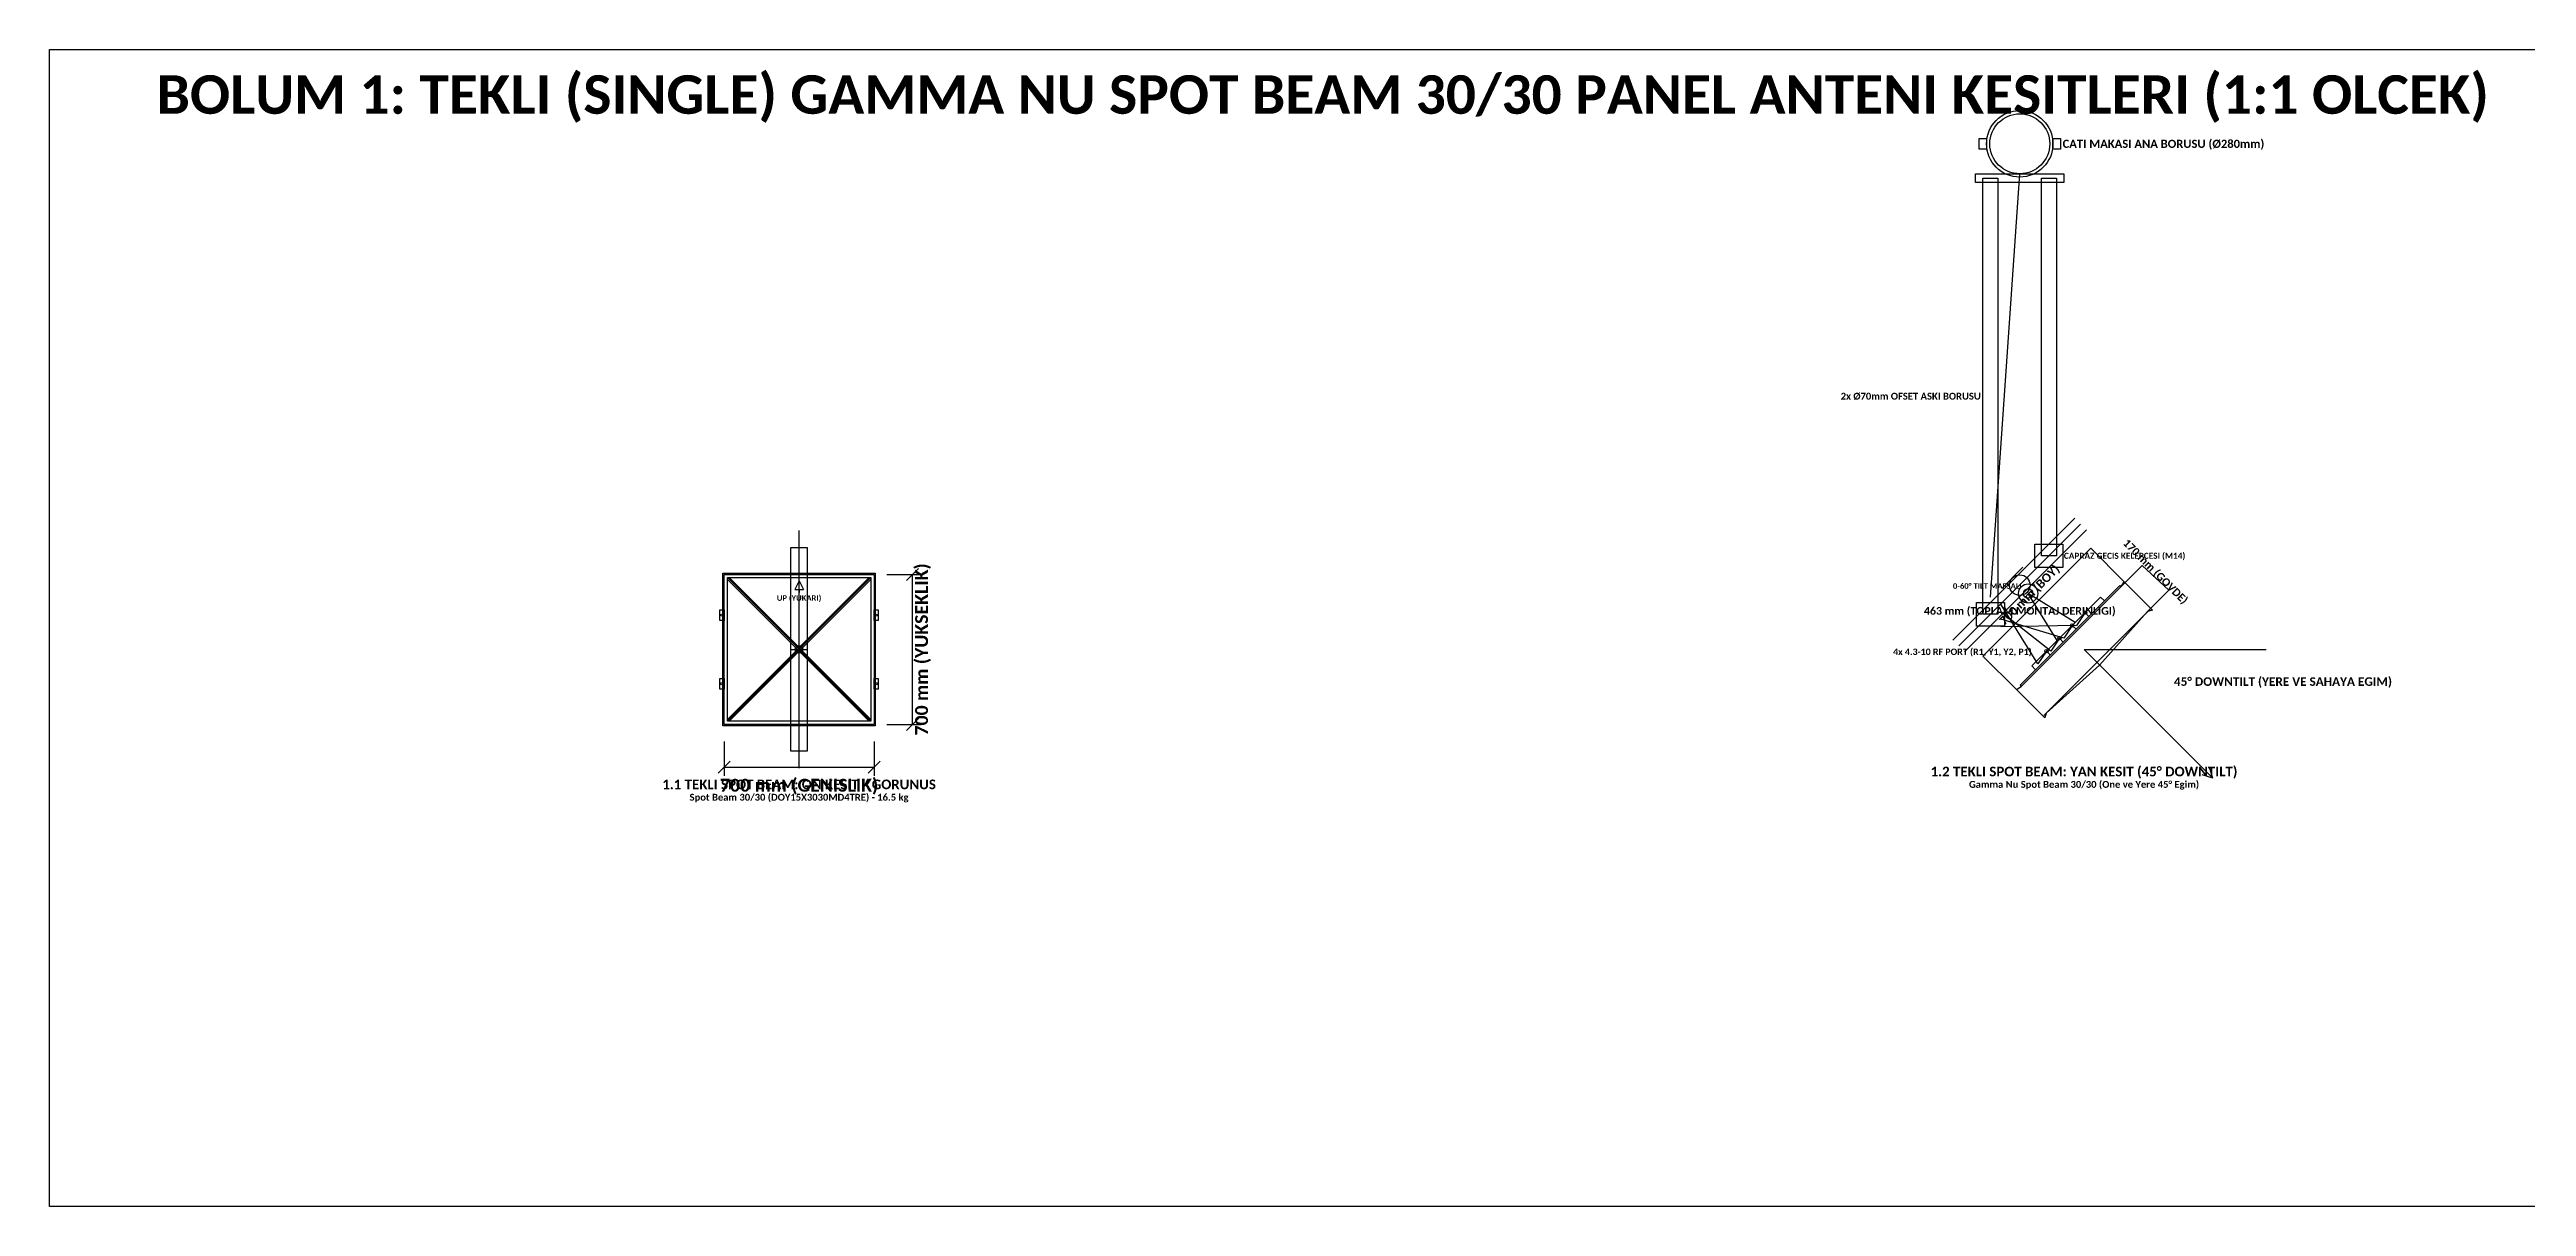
# Model space of a CAD drawing. Header units: metres. Extents: x -21.5 to 35.1, y -2.6 to 19.8.
# Drawn here: x -21.5 to -9.93, y 14.4 to 19.8 of the extents above; entities that cross this region are included whole.
import ezdxf
from ezdxf.enums import TextEntityAlignment as Align

# ---------------------------------------------------------------- set-up
doc = ezdxf.new("R2010")
doc.units = ezdxf.units.M
for name, color, linetype in [('CELIK_KIRIS_KOLON', 9, 'CONTINUOUS'), ('EKP_PANEL_ANTEN', 6, 'CONTINUOUS'), ('KABLO_TAVALARI', 6, 'CONTINUOUS'), ('METIN_BILGI', 7, 'CONTINUOUS'), ('MONTAJ_BORULARI', 2, 'CONTINUOUS'), ('OLCULER', 1, 'CONTINUOUS')]:
    doc.layers.add(name, color=color, linetype=linetype)
doc.styles.get("Standard").update_dxf_attribs({"font": 'calibrib.ttf'})

msp = doc.modelspace()

# ---------------------------------------------------------------- linework, layer by layer
at = {"layer": 'CELIK_KIRIS_KOLON'}
for p, q in [((-12.437, 17.244), (-12.3, 19.22)), ((-12.285, 17.384), (-12.384, 17.285)), ((-11.833, 17.298), (-12.298, 16.833)), ((-12.041, 17.126), (-12.261, 17.261)), ((-12.126, 17.041), (-12.261, 17.261)), ((-11.923, 17.244), (-12.244, 16.923)), ((-11.905, 17.227), (-11.923, 17.244)), ((-11.833, 17.298), (-11.827, 17.293)), ((-12.244, 16.923), (-12.227, 16.905)), ((-12.298, 16.833), (-12.293, 16.827))]:
    msp.add_line(p, q, dxfattribs=at)
for points in [[(-12.49, 19.335), (-12.49, 19.385), (-12.455, 19.385), (-12.455, 19.335)], [(-12.145, 19.335), (-12.145, 19.385), (-12.11, 19.385), (-12.11, 19.335)], [(-12.507, 19.18), (-12.507, 19.22), (-12.094, 19.22), (-12.094, 19.18)], [(-12.229, 17.382), (-12.229, 17.492), (-12.099, 17.492), (-12.099, 17.382)], [(-18.356, 16.644), (-18.356, 17.356), (-17.644, 17.356), (-17.644, 16.644)], [(-18.37, 17.135), (-18.37, 17.185), (-18.35, 17.185), (-18.35, 17.135)], [(-17.65, 17.135), (-17.65, 17.185), (-17.63, 17.185), (-17.63, 17.135)], [(-12.502, 17.109), (-12.502, 17.219), (-12.372, 17.219), (-12.372, 17.109)], [(-18.37, 16.815), (-18.37, 16.865), (-18.35, 16.865), (-18.35, 16.815)], [(-17.65, 16.815), (-17.65, 16.865), (-17.63, 16.865), (-17.63, 16.815)]]:
    msp.add_lwpolyline(points, close=True, dxfattribs=at)
for centre, radius in [((-12.3, 19.36), 0.155), ((-12.3, 17.3), 0.0481), ((-12.261, 17.261), 0.045), ((-12.261, 17.261), 0.022), ((-18.36, 17.16), 0.005), ((-17.64, 17.16), 0.005), ((-18.36, 16.84), 0.005), ((-17.64, 16.84), 0.005)]:
    msp.add_circle(centre, radius, dxfattribs=at)
at = {"layer": 'EKP_PANEL_ANTEN'}
for p, q in [((-18.335, 16.665), (-17.665, 17.335)), ((-18.335, 17.335), (-17.665, 16.665)), ((-18.335, 16.673), (-17.673, 17.335)), ((-18.335, 17.327), (-17.673, 16.665)), ((-18.327, 17.335), (-17.665, 16.673)), ((-18.327, 16.665), (-17.665, 17.327)), ((-12.293, 16.827), (-11.827, 17.293)), ((-11.827, 17.293), (-11.813, 17.316)), ((-11.813, 17.316), (-11.68, 17.183)), ((-11.692, 17.187), (-12.187, 16.692)), ((-11.703, 17.177), (-11.927, 16.927)), ((-11.68, 17.183), (-11.703, 17.177)), ((-18, 16.965), (-18, 17.035)), ((-18.035, 17), (-17.965, 17)), ((-11.927, 16.927), (-12.177, 16.703)), ((-12.316, 16.813), (-12.293, 16.827)), ((-12.183, 16.68), (-12.316, 16.813)), ((-12.177, 16.703), (-12.183, 16.68))]:
    msp.add_line(p, q, dxfattribs=at)
for points in [[(-18.35, 16.65), (-18.35, 17.35), (-17.65, 17.35), (-17.65, 16.65)], [(-18.335, 16.665), (-18.335, 17.335), (-17.665, 17.335), (-17.665, 16.665)]]:
    msp.add_lwpolyline(points, close=True, dxfattribs=at)
msp.add_circle((-18, 17), 0.018, dxfattribs=at)
at = {"layer": 'KABLO_TAVALARI'}
for p, q in [((-12.215, 16.932), (-12.389, 17.211)), ((-12.155, 16.992), (-12.389, 17.176)), ((-12.095, 17.052), (-12.389, 17.141)), ((-11.995, 17.172), (-12.035, 17.112)), ((-11.977, 17.154), (-11.995, 17.172)), ((-12.035, 17.112), (-12.389, 17.106)), ((-12.115, 17.052), (-12.155, 16.992)), ((-12.098, 17.034), (-12.115, 17.052)), ((-12.055, 17.112), (-12.095, 17.052)), ((-12.037, 17.094), (-12.055, 17.112)), ((-12.175, 16.992), (-12.215, 16.932)), ((-12.158, 16.974), (-12.175, 16.992))]:
    msp.add_line(p, q, dxfattribs=at)
for centre in [(-12.055, 17.112), (-11.995, 17.172), (-12.115, 17.052), (-12.175, 16.992)]:
    msp.add_circle(centre, 0.008, dxfattribs=at)
at = {"layer": 'METIN_BILGI'}
for p, q in [((-18, 17.32), (-18.02, 17.28)), ((-18.02, 17.28), (-17.98, 17.28)), ((-18, 17.32), (-17.98, 17.28)), ((-18, 17.28), (-18, 17.265))]:
    msp.add_line(p, q, dxfattribs=at)
msp.add_lwpolyline([(-21.5, 14.4), (-21.5, 19.8), (-3, 19.8), (-3, 14.4)], close=True, dxfattribs=at)
at = {"layer": 'MONTAJ_BORULARI'}
for p, q in [((-12.043, 17.612), (-12.612, 17.043)), ((-12.016, 17.585), (-12.585, 17.016)), ((-18, 16.445), (-18, 17.555)), ((-11.989, 17.558), (-12.558, 16.989))]:
    msp.add_line(p, q, dxfattribs=at)
for points in [[(-12.472, 17.164), (-12.472, 19.2), (-12.402, 19.2), (-12.402, 17.164)], [(-12.199, 17.437), (-12.199, 19.2), (-12.129, 19.2), (-12.129, 17.437)], [(-18.038, 16.525), (-18.038, 17.475), (-17.962, 17.475), (-17.962, 16.525)]]:
    msp.add_lwpolyline(points, close=True, dxfattribs=at)
msp.add_circle((-12.3, 19.36), 0.14, dxfattribs=at)
at = {"layer": 'OLCULER'}
for p, q in [((-12.472, 16.968), (-11.968, 17.472)), ((-11.813, 17.316), (-11.968, 17.472)), ((-17.59, 17.35), (-17.43, 17.35)), ((-17.498, 17.322), (-17.442, 17.378)), ((-17.47, 16.65), (-17.47, 17.35)), ((-11.827, 17.293), (-11.728, 17.392)), ((-11.728, 17.392), (-11.604, 17.276)), ((-11.703, 17.177), (-11.604, 17.276)), ((-12.316, 16.813), (-12.472, 16.968)), ((-12, 17), (-11.15, 17)), ((-12, 17), (-11.399, 16.399)), ((-17.498, 16.622), (-17.442, 16.678)), ((-18.35, 16.57), (-18.35, 16.41)), ((-17.65, 16.57), (-17.65, 16.41)), ((-17.59, 16.65), (-17.43, 16.65)), ((-18.378, 16.422), (-18.322, 16.478)), ((-18.35, 16.45), (-17.65, 16.45)), ((-17.678, 16.422), (-17.622, 16.478)), ((-11.399, 16.399), (-11.414, 16.449)), ((-11.399, 16.399), (-11.449, 16.414))]:
    msp.add_line(p, q, dxfattribs=at)

# ---------------------------------------------------------------- texts
at = {"layer": 'CELIK_KIRIS_KOLON'}
msp.add_text('0-60° TILT MAFSALI', height=0.026, dxfattribs=at).set_placement((-12.291, 17.296), align=Align.MIDDLE_RIGHT)
at = {"layer": 'KABLO_TAVALARI'}
msp.add_text('4x 4.3-10 RF PORT (R1, Y1, Y2, P1)', height=0.03, dxfattribs=at).set_placement((-12.244, 16.989), align=Align.MIDDLE_RIGHT)
at = {"layer": 'METIN_BILGI'}
msp.add_text('BOLUM 1: TEKLI (SINGLE) GAMMA NU SPOT BEAM 30/30 PANEL ANTENI KESITLERI (1:1 OLCEK)', height=0.18, dxfattribs=at).set_placement((-21, 19.5))
for s, height, p in [('CATI MAKASI ANA BORUSU (Ø280mm)', 0.038, (-12.1, 19.36)), ('CAPRAZ GECIS KELEPCESI (M14)', 0.028, (-12.094, 17.437))]:
    msp.add_text(s, height=height, dxfattribs=at).set_placement(p, align=Align.MIDDLE_LEFT)
msp.add_text('2x Ø70mm OFSET ASKI BORUSU', height=0.032, dxfattribs=at).set_placement((-12.482, 18.182), align=Align.MIDDLE_RIGHT)
for s, height, p in [('UP (YUKARI)', 0.026, (-18, 17.24)), ('1.2 TEKLI SPOT BEAM: YAN KESIT (45° DOWNTILT)', 0.045, (-12, 16.43)), ('1.1 TEKLI SPOT BEAM: ON KESIT / GORUNUS', 0.045, (-18, 16.37)), ('Spot Beam 30/30 (DOY15X3030MD4TRE) - 16.5 kg', 0.032, (-18, 16.31)), ('Gamma Nu Spot Beam 30/30 (One ve Yere 45° Egim)', 0.032, (-12, 16.37))]:
    msp.add_text(s, height=height, dxfattribs=at).set_placement(p, align=Align.MIDDLE_CENTER)
at = {"layer": 'OLCULER'}
for s, height, rotation, p in [('170 mm (GOVDE)', 0.036, -45, (-11.666, 17.364)), ('700 mm (YUKSEKLIK)', 0.06, 90, (-17.428, 17)), ('700 mm (BOY)', 0.04, 45, (-12.255, 17.255))]:
    msp.add_text(s, height=height, rotation=rotation, dxfattribs=at).set_placement(p, align=Align.MIDDLE_CENTER)
for s, height, p in [('463 mm (TOPLAM MONTAJ DERINLIGI)', 0.036, (-12.3, 17.18)), ('700 mm (GENISLIK)', 0.06, (-18, 16.366))]:
    msp.add_text(s, height=height, dxfattribs=at).set_placement(p, align=Align.MIDDLE_CENTER)
msp.add_text('45° DOWNTILT (YERE VE SAHAYA EGIM)', height=0.04, dxfattribs=at).set_placement((-11.58, 16.85), align=Align.MIDDLE_LEFT)

doc.saveas('drawing.dxf')
